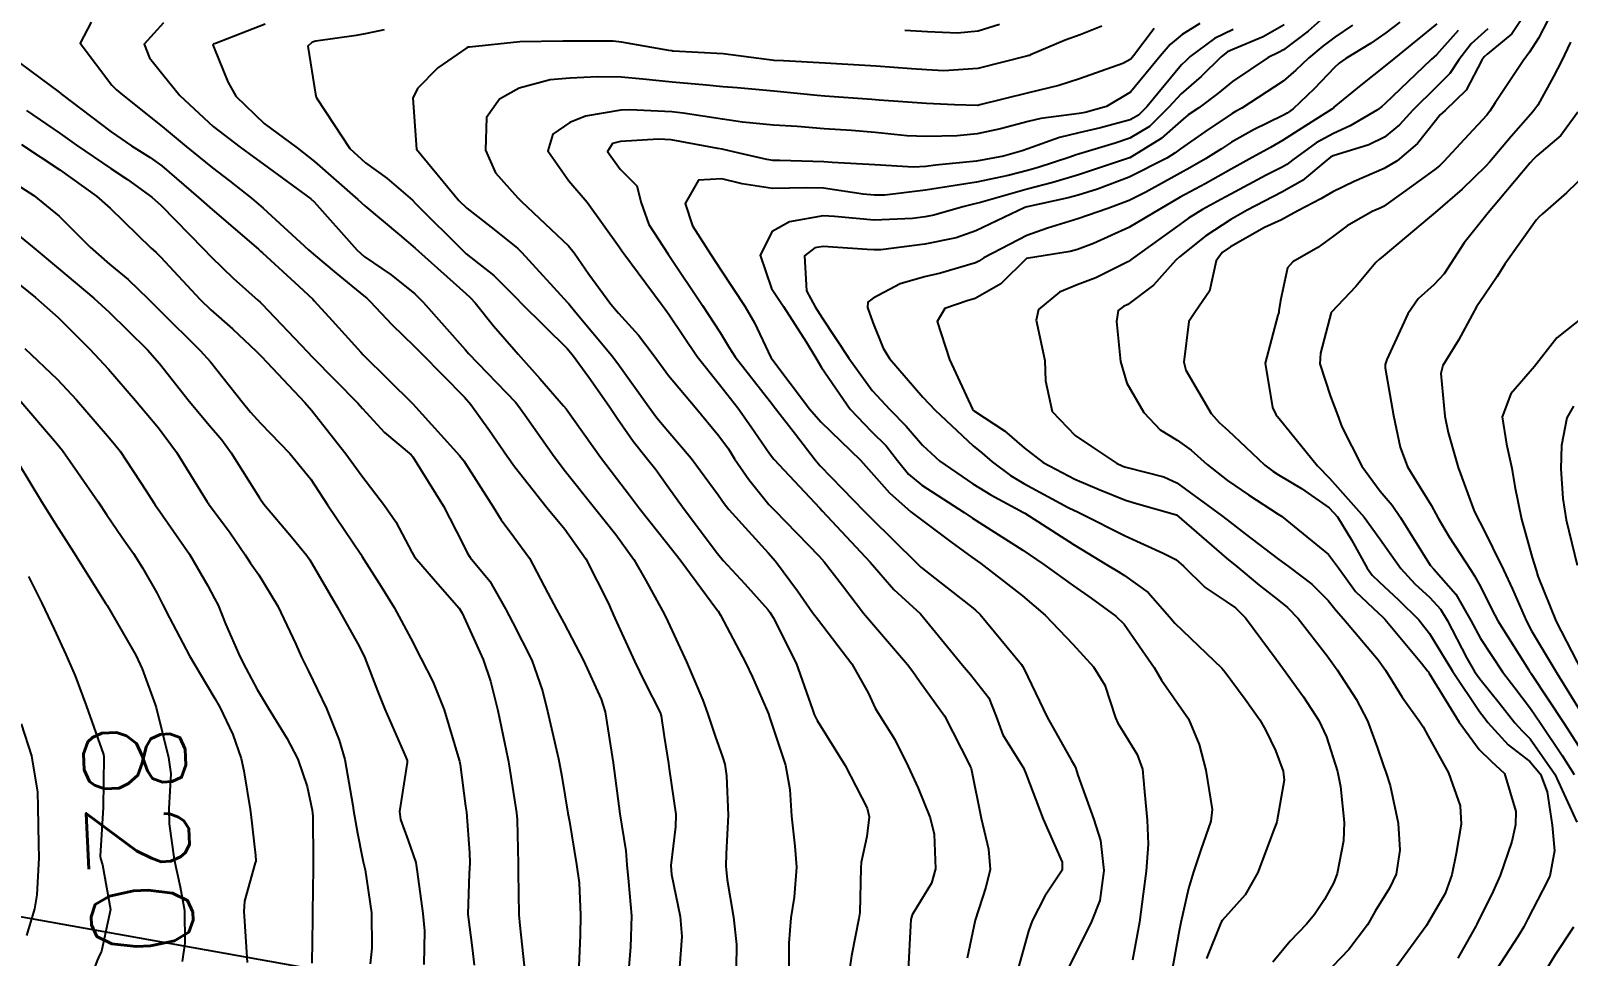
# Model space of a CAD drawing. Header units: metres. Extents: x 307586 to 320046, y 7427249 to 7434250.
# Drawn here: x 318802.7 to 318863, y 7429242.4 to 7429278.7 of the extents above; entities that cross this region are included whole.
import ezdxf
from ezdxf.enums import TextEntityAlignment as Align

# ---------------------------------------------------------------- set-up
doc = ezdxf.new("R2010")
doc.units = ezdxf.units.M
doc.header["$MEASUREMENT"] = 0
for name, color, linetype in [('Cotas', 45, 'Continuous'), ('Curvas de Nivel 1m', 11, 'Continuous'), ('Curvas de Nivel 5m', 15, 'Continuous'), ('TEXTO', 45, 'Continuous')]:
    doc.layers.add(name, color=color, linetype=linetype)
doc.styles.add('Style-STANDARD', font='STANDARD.shx')

msp = doc.modelspace()

# ---------------------------------------------------------------- linework, layer by layer
at = {"layer": 'Curvas de Nivel 1m', "flags": 128}
for points, elevation in [([(318853.893, 7429279.624), (318852.824, 7429278.686), (318851.868, 7429277.96), (318851.662, 7429277.847), (318851.263, 7429277.649), (318849.853, 7429276.709), (318849.282, 7429276.243), (318848.542, 7429275.683), (318848.12, 7429275.405), (318847.835, 7429275.155), (318847.056, 7429274.47), (318845.83, 7429273.72), (318845.813, 7429273.713), (318843.806, 7429273.047), (318842.807, 7429272.745), (318841.8, 7429272.478), (318839.962, 7429271.955), (318839.794, 7429271.918), (318839.687, 7429271.898), (318839.262, 7429271.795), (318838.129, 7429271.467), (318837.789, 7429271.391), (318837.297, 7429271.326), (318835.787, 7429271.261), (318834.227, 7429271.417), (318833.789, 7429271.436), (318832.463, 7429271.196), (318831.782, 7429270.819), (318831.31, 7429269.887), (318831.754, 7429268.589), (318832.226, 7429267.875), (318833.113, 7429266.483), (318833.492, 7429265.862), (318833.717, 7429265.487), (318834.848, 7429263.848), (318835.684, 7429262.967), (318836.255, 7429262.407), (318836.705, 7429261.825), (318837.14, 7429261.29), (318837.663, 7429260.864), (318839.318, 7429259.793), (318839.65, 7429259.572), (318840.225, 7429259.2), (318841.631, 7429258.306), (318842.455, 7429257.752), (318843.615, 7429256.915), (318844.302, 7429256.425), (318845.279, 7429255.723), (318845.598, 7429255.406), (318846.785, 7429253.702), (318847.073, 7429253.202), (318847.561, 7429252.506), (318848.133, 7429251.684), (318848.55, 7429250.673), (318848.813, 7429249.677), (318849.061, 7429248.123), (318849.009, 7429247.675), (318848.621, 7429246.55), (318848.333, 7429245.681), (318848.133, 7429245.023), (318847.832, 7429243.686), (318847.77, 7429243.366), (318847.469, 7429241.69)], 802), ([(318805.04, 7429279.04), (318804.604, 7429278.213), (318805.847, 7429276.567), (318806.037, 7429276.389), (318806.262, 7429276.194), (318807.825, 7429274.944), (318808.771, 7429274.16), (318809.805, 7429273.316), (318810.466, 7429272.807), (318811.333, 7429272.127), (318811.787, 7429271.739), (318813.567, 7429270.102), (318813.761, 7429269.933), (318814.662, 7429269.182), (318815.745, 7429268.292), (318815.865, 7429268.199), (318815.999, 7429268.076), (318816.841, 7429267.17), (318817.726, 7429266.315), (318817.997, 7429266.047), (318819.697, 7429264.321), (318819.947, 7429264.026), (318820.676, 7429263.008), (318821.369, 7429262.005), (318821.667, 7429261.589), (318822.933, 7429259.987), (318823.64, 7429259.132), (318824.461, 7429257.972), (318825.349, 7429256.219), (318825.458, 7429255.961), (318825.598, 7429255.639), (318826.37, 7429253.948), (318826.768, 7429253.145), (318827.381, 7429251.933), (318827.421, 7429251.802), (318827.544, 7429250.995), (318827.704, 7429249.928), (318827.739, 7429249.718), (318827.998, 7429247.925), (318827.982, 7429247.441), (318827.796, 7429245.927), (318827.823, 7429245.581), (318828.171, 7429243.923), (318828.23, 7429243.138), (318828.138, 7429241.923)], 811), ([(318811.871, 7429278.958), (318809.922, 7429278.207), (318809.863, 7429278.186), (318809.838, 7429278.175), (318809.82, 7429278.15), (318809.862, 7429278.026), (318810.407, 7429276.7), (318810.722, 7429276.137), (318811.827, 7429275.067), (318813.131, 7429274.107), (318813.808, 7429273.574), (318815.505, 7429272.083), (318815.789, 7429271.825), (318817.146, 7429270.685), (318817.765, 7429270.163), (318817.891, 7429270.049), (318819.746, 7429268.382), (318819.932, 7429268.213), (318820.112, 7429268.024), (318820.838, 7429267.118), (318821.724, 7429266.092), (318821.808, 7429265.999), (318822.653, 7429265.046), (318823.591, 7429263.981), (318823.692, 7429263.854), (318825.038, 7429261.966), (318825.665, 7429261.139), (318826.173, 7429260.467), (318826.575, 7429259.946), (318827.633, 7429258.612), (318828.167, 7429257.925), (318829.604, 7429255.977), (318829.636, 7429255.942), (318829.659, 7429255.909), (318829.753, 7429255.756), (318830.734, 7429253.893), (318831.006, 7429253.328), (318831.555, 7429252.069), (318831.63, 7429251.879), (318831.676, 7429251.755), (318832.304, 7429249.872), (318832.476, 7429248.913), (318832.537, 7429247.87), (318832.671, 7429246.688), (318832.738, 7429245.867), (318832.646, 7429244.687), (318832.517, 7429243.869), (318832.431, 7429242.882), (318832.433, 7429241.87)], 809), ([(318857.884, 7429278.981), (318857.107, 7429278.349), (318856.194, 7429277.595), (318855.86, 7429277.322), (318854.897, 7429276.565), (318853.844, 7429275.697), (318853.806, 7429275.657), (318853.754, 7429275.621), (318852.588, 7429274.876), (318851.824, 7429274.394), (318851.347, 7429274.12), (318850.509, 7429273.66), (318849.809, 7429273.267), (318848.784, 7429272.699), (318847.798, 7429272.164), (318847.003, 7429271.702), (318845.786, 7429270.982), (318844.396, 7429270.351), (318843.777, 7429270.115), (318843.482, 7429270.036), (318841.773, 7429269.76), (318840.765, 7429268.767), (318839.749, 7429268.194), (318839.443, 7429268.098), (318838.566, 7429267.802), (318838.259, 7429267.284), (318838.741, 7429265.8), (318839.642, 7429263.843), (318839.681, 7429263.79), (318840.903, 7429262.99), (318841.679, 7429262.329), (318842.426, 7429261.752), (318843.666, 7429261.098), (318844.627, 7429260.695), (318845.659, 7429260.279), (318846.082, 7429260.138), (318847.653, 7429259.7), (318849.628, 7429258.001), (318850.026, 7429257.664), (318850.902, 7429256.937), (318851.61, 7429256.382), (318852.025, 7429256.054), (318852.437, 7429255.632), (318853.581, 7429254.157), (318853.964, 7429253.616), (318854.712, 7429252.458), (318855.164, 7429251.604), (318855.543, 7429250.581), (318855.785, 7429249.846), (318855.878, 7429249.595), (318856.054, 7429249.063), (318856.367, 7429247.587), (318856.432, 7429246.525), (318856.292, 7429245.588), (318856.025, 7429245.041), (318855.461, 7429244.139), (318855.269, 7429243.788), (318855.16, 7429243.603), (318854.429, 7429242.624), (318853.456, 7429241.62)], 799), ([(318861.456, 7429279.527), (318860.826, 7429278.589), (318859.866, 7429277.784), (318859.736, 7429277.68), (318859.655, 7429277.552), (318859.033, 7429276.376), (318858.21, 7429275.566), (318858.012, 7429275.397), (318857.837, 7429275.17), (318857.126, 7429274.278), (318856.32, 7429273.592), (318855.81, 7429273.289), (318854.633, 7429272.783), (318853.8, 7429272.374), (318853.323, 7429272.099), (318852.425, 7429271.634), (318852.021, 7429271.407), (318851.789, 7429271.286), (318851.11, 7429270.974), (318849.778, 7429270.224), (318849.447, 7429270.003), (318849.217, 7429269.676), (318848.96, 7429268.473), (318848.412, 7429267.683), (318848.143, 7429267.282), (318847.945, 7429265.688), (318848.028, 7429265.377), (318849.02, 7429263.677), (318849.338, 7429263.322), (318849.686, 7429263.005), (318850.376, 7429262.355), (318851.127, 7429261.648), (318851.437, 7429261.41), (318851.669, 7429261.264), (318852.569, 7429260.726), (318853.656, 7429259.967), (318853.979, 7429259.617), (318854.534, 7429258.717), (318855.153, 7429257.605), (318855.347, 7429257.33), (318855.618, 7429257.06), (318856.379, 7429256.357), (318857.181, 7429255.576), (318857.595, 7429255.044), (318858.504, 7429253.561), (318859.557, 7429251.979), (318859.742, 7429251.735), (318859.886, 7429251.545), (318860.681, 7429250.67), (318861.538, 7429250.01), (318861.952, 7429249.516), (318862.213, 7429248.823), (318862.412, 7429247.511), (318862.505, 7429246.498), (318862.326, 7429245.512), (318862.039, 7429244.95), (318861.458, 7429243.835), (318861.352, 7429243.624), (318861.299, 7429243.522), (318861.077, 7429243.154), (318860.031, 7429241.541)], 796), ([(318816.544, 7429278.744), (318815.868, 7429278.598), (318815.437, 7429278.515), (318813.865, 7429278.293), (318813.71, 7429278.256), (318813.545, 7429278.103), (318813.844, 7429276.218), (318813.877, 7429276.1), (318813.905, 7429276.037), (318815.196, 7429274.086), (318815.807, 7429273.515), (318816.653, 7429272.919), (318817.656, 7429272.052), (318817.791, 7429271.914), (318819.665, 7429270.031), (318819.762, 7429269.944), (318820.843, 7429269.098), (318821.746, 7429268.203), (318821.939, 7429267.998), (318823.725, 7429266.228), (318823.94, 7429265.978), (318824.583, 7429265.099), (318825.38, 7429263.963), (318825.688, 7429263.496), (318826.319, 7429262.59), (318826.837, 7429261.943), (318827.21, 7429261.479), (318827.662, 7429260.843), (318828.321, 7429259.923), (318829.627, 7429258.183), (318829.86, 7429257.906), (318830.711, 7429256.991), (318831.604, 7429255.983), (318831.683, 7429255.879), (318831.817, 7429255.661), (318832.719, 7429253.869), (318833.368, 7429252.049), (318833.434, 7429251.861), (318833.551, 7429251.625), (318834.646, 7429249.849), (318835.508, 7429248.181), (318835.585, 7429247.839), (318835.495, 7429247.062), (318835.281, 7429246.046), (318835.261, 7429245.842), (318835.218, 7429244.081), (318835.189, 7429243.843), (318834.898, 7429242.385), (318834.817, 7429241.846)], 808), ([(318844.73, 7429278.881), (318843.875, 7429278.546), (318843.282, 7429278.336), (318841.932, 7429277.759), (318841.885, 7429277.737), (318841.863, 7429277.732), (318841.82, 7429277.718), (318839.857, 7429277.223), (318838.526, 7429277.133), (318837.857, 7429277.169), (318837.247, 7429277.209), (318835.858, 7429277.315), (318834.311, 7429277.402), (318833.859, 7429277.428), (318832.22, 7429277.516), (318831.86, 7429277.539), (318831.555, 7429277.58), (318829.862, 7429277.793), (318827.886, 7429277.906), (318827.863, 7429277.906), (318827.842, 7429277.91), (318827.719, 7429277.932), (318825.867, 7429278.26), (318825.534, 7429278.297), (318823.868, 7429278.291), (318823.555, 7429278.296), (318821.867, 7429278.264), (318819.898, 7429278.064), (318819.863, 7429278.057), (318819.84, 7429278.053), (318819.786, 7429278.031), (318818.651, 7429277.246), (318817.847, 7429276.435), (318817.67, 7429276.053), (318817.813, 7429274.05), (318819.475, 7429272.033), (318819.788, 7429271.732), (318820.751, 7429270.989), (318821.775, 7429270.166), (318821.945, 7429269.998), (318823.744, 7429268.04), (318823.796, 7429267.979), (318824.07, 7429267.646), (318825.464, 7429265.963), (318825.718, 7429265.635), (318826.932, 7429263.941), (318827.257, 7429263.505), (318827.684, 7429262.998), (318828.603, 7429261.921), (318829.659, 7429260.481), (318829.89, 7429260.141), (318830.082, 7429259.904), (318831.628, 7429258.21), (318831.909, 7429257.877), (318832.771, 7429256.709), (318833.366, 7429255.862), (318833.598, 7429255.557), (318834.906, 7429253.847), (318835.561, 7429252.681), (318835.828, 7429252.108), (318835.994, 7429251.833), (318836.595, 7429250.876), (318837.125, 7429249.816), (318837.52, 7429248.965), (318837.991, 7429247.805), (318838.147, 7429247.153), (318838.193, 7429245.803), (318838.039, 7429245.239), (318837.46, 7429244.294), (318837.276, 7429243.992), (318837.231, 7429243.813), (318837.21, 7429243.574), (318837.118, 7429241.815)], 807), ([(318846.788, 7429278.797), (318845.977, 7429277.718), (318845.862, 7429277.585), (318845.558, 7429277.421), (318843.854, 7429276.822), (318843.039, 7429276.56), (318841.848, 7429276.266), (318839.936, 7429275.789), (318839.86, 7429275.773), (318839.843, 7429275.768), (318838.943, 7429275.799), (318837.843, 7429275.85), (318835.984, 7429275.977), (318835.844, 7429275.986), (318835.688, 7429275.998), (318833.846, 7429276.14), (318833.544, 7429276.165), (318831.847, 7429276.331), (318830.403, 7429276.456), (318829.849, 7429276.504), (318829.2, 7429276.566), (318827.85, 7429276.687), (318826.703, 7429276.799), (318825.852, 7429276.881), (318824.927, 7429276.894), (318823.852, 7429276.848), (318823.062, 7429276.777), (318821.847, 7429276.446), (318821.066, 7429276.012), (318820.56, 7429275.292), (318820.526, 7429274.019), (318820.921, 7429273.13), (318821.794, 7429272.137), (318821.938, 7429271.999), (318823.776, 7429270.256), (318824.002, 7429269.978), (318824.584, 7429269.148), (318825.447, 7429267.963), (318825.739, 7429267.618), (318826.532, 7429266.749), (318827.146, 7429265.939), (318827.712, 7429265.169), (318828.756, 7429263.919), (318829.682, 7429262.805), (318830.06, 7429262.287), (318830.305, 7429261.901), (318830.86, 7429261.087), (318831.655, 7429260.106), (318831.867, 7429259.878), (318833.626, 7429258.079), (318833.822, 7429257.858), (318834.54, 7429256.924), (318835.361, 7429255.842), (318835.599, 7429255.555), (318837.101, 7429253.817), (318837.299, 7429253.542), (318837.567, 7429253.171), (318838.545, 7429251.8), (318839.534, 7429249.883), (318839.56, 7429249.817), (318839.57, 7429249.789), (318839.59, 7429249.731), (318839.983, 7429247.783), (318840.279, 7429246.566), (318840.339, 7429245.777), (318840.169, 7429245.083), (318839.749, 7429243.786), (318839.438, 7429242.291)], 806), ([(318849.879, 7429278.747), (318849.147, 7429278.404), (318848.197, 7429277.687), (318848.021, 7429277.529), (318847.86, 7429277.361), (318846.491, 7429275.71), (318846.168, 7429275.385), (318845.835, 7429275.209), (318844.673, 7429274.889), (318843.827, 7429274.694), (318843.066, 7429274.506), (318841.817, 7429274.061), (318841.596, 7429273.983), (318840.863, 7429273.774), (318839.811, 7429273.578), (318838.195, 7429273.42), (318837.809, 7429273.373), (318837.332, 7429273.341), (318835.809, 7429273.437), (318834.133, 7429273.533), (318833.81, 7429273.552), (318832.08, 7429273.607), (318831.81, 7429273.615), (318831.576, 7429273.649), (318830.478, 7429273.9), (318829.815, 7429274.05), (318829.647, 7429274.08), (318827.82, 7429274.416), (318827.31, 7429274.448), (318825.819, 7429274.356), (318825.505, 7429274.276), (318825.316, 7429273.965), (318825.806, 7429273.275), (318826.464, 7429272.615), (318826.635, 7429271.947), (318826.94, 7429271.098), (318827.692, 7429269.931), (318827.771, 7429269.811), (318829.05, 7429267.917), (318829.732, 7429266.859), (318830.09, 7429266.268), (318830.331, 7429265.901), (318831.697, 7429264.146), (318831.91, 7429263.878), (318832.693, 7429262.859), (318833.469, 7429261.862), (318833.671, 7429261.625), (318835.387, 7429259.843), (318835.649, 7429259.576), (318837.448, 7429257.813), (318837.534, 7429257.723), (318837.621, 7429257.647), (318838.352, 7429257.066), (318839.606, 7429256.09), (318839.772, 7429255.955), (318839.954, 7429255.785), (318841.574, 7429253.821), (318841.617, 7429253.76), (318841.668, 7429253.663), (318842.585, 7429251.75), (318843.536, 7429250.052), (318843.652, 7429249.856), (318843.705, 7429249.738), (318843.786, 7429249.48), (318844.414, 7429247.731), (318844.674, 7429246.907), (318844.802, 7429245.727), (318844.642, 7429244.552), (318844.321, 7429243.731), (318843.435, 7429241.934)], 804), ([(318851.882, 7429278.94), (318851.064, 7429278.464), (318849.867, 7429277.967), (318849.665, 7429277.873), (318849.42, 7429277.674), (318848.631, 7429276.907), (318847.848, 7429276.224), (318847.353, 7429275.697), (318846.6, 7429274.94), (318845.824, 7429274.489), (318845.253, 7429274.295), (318843.815, 7429273.861), (318843.723, 7429273.833), (318843.468, 7429273.743), (318842.23, 7429273.335), (318841.807, 7429273.216), (318841.049, 7429273.015), (318839.803, 7429272.762), (318838.968, 7429272.632), (318837.799, 7429272.442), (318836.21, 7429272.247), (318835.797, 7429272.244), (318835.349, 7429272.293), (318833.799, 7429272.517), (318833.13, 7429272.536), (318831.799, 7429272.512), (318830.6, 7429272.697), (318829.803, 7429272.886), (318828.881, 7429272.841), (318828.365, 7429271.924), (318828.658, 7429271.047), (318829.373, 7429269.914), (318829.764, 7429269.318), (318830.701, 7429267.896), (318831.085, 7429267.238), (318831.723, 7429265.88), (318833.244, 7429263.864), (318833.688, 7429263.354), (318835.243, 7429261.844), (318835.668, 7429261.37), (318836.388, 7429260.557), (318837.231, 7429259.816), (318837.648, 7429259.5), (318838.803, 7429258.631), (318839.627, 7429258.036), (318839.973, 7429257.785), (318840.907, 7429257.062), (318841.61, 7429256.516), (318842.507, 7429255.751), (318843.586, 7429254.622), (318844.398, 7429253.732), (318844.847, 7429253.008), (318845.264, 7429251.723), (318845.349, 7429251.52), (318845.548, 7429251.207), (318846.117, 7429250.29), (318846.321, 7429249.708), (318846.408, 7429248.818), (318846.504, 7429247.705), (318846.55, 7429246.76), (318846.468, 7429245.705), (318846.356, 7429244.82), (318846.202, 7429243.709), (318845.933, 7429242.207)], 803), ([(318854.57, 7429278.926), (318853.875, 7429278.449), (318853.401, 7429278.094), (318852.848, 7429277.63), (318852.341, 7429277.153), (318851.854, 7429276.728), (318850.223, 7429275.664), (318849.977, 7429275.532), (318849.84, 7429275.454), (318848.769, 7429274.741), (318847.819, 7429274.072), (318847.601, 7429273.909), (318847.278, 7429273.698), (318845.805, 7429272.951), (318844.554, 7429272.486), (318843.798, 7429272.245), (318843.404, 7429272.137), (318841.793, 7429271.789), (318841.699, 7429271.761), (318839.783, 7429270.847), (318839.007, 7429270.571), (318837.778, 7429270.319), (318836.042, 7429270.103), (318835.775, 7429270.097), (318835.507, 7429270.112), (318833.777, 7429270.237), (318833.455, 7429270.185), (318833.053, 7429269.867), (318833.132, 7429268.486), (318833.465, 7429267.863), (318833.739, 7429267.435), (318834.796, 7429265.849), (318835.704, 7429264.579), (318836.398, 7429263.829), (318837.046, 7429263.179), (318837.679, 7429262.432), (318838.366, 7429261.803), (318839.664, 7429260.92), (318840.363, 7429260.483), (318841.653, 7429259.792), (318841.708, 7429259.759), (318843.635, 7429258.521), (318844.955, 7429257.727), (318845.369, 7429257.471), (318845.619, 7429257.311), (318846.551, 7429256.645), (318847.39, 7429255.693), (318847.599, 7429255.439), (318849.44, 7429253.671), (318849.571, 7429253.519), (318850.359, 7429252.456), (318850.931, 7429251.649), (318851.155, 7429251.252), (318851.541, 7429250.446), (318851.85, 7429249.637), (318851.891, 7429249.273), (318851.597, 7429247.639), (318851.573, 7429247.568), (318851.5, 7429247.365), (318850.85, 7429245.649), (318850.355, 7429244.772), (318849.454, 7429243.764), (318849.415, 7429243.708), (318849.401, 7429243.671), (318848.843, 7429242.272)], 801), ([(318840.713, 7429278.945), (318839.876, 7429278.686), (318839.065, 7429278.609), (318837.876, 7429278.658), (318836.991, 7429278.708)], 808), ([(318858.723, 7429278.719), (318857.866, 7429277.758), (318857.769, 7429277.666), (318857.664, 7429277.573), (318855.845, 7429275.838), (318855.72, 7429275.725), (318855.551, 7429275.603), (318854.479, 7429274.968), (318853.829, 7429274.671), (318853.149, 7429274.301), (318852.233, 7429273.636), (318851.993, 7429273.456), (318851.81, 7429273.351), (318851.185, 7429273.028), (318849.799, 7429272.291), (318849.398, 7429272.073), (318848.678, 7429271.681), (318848.133, 7429271.343), (318847.787, 7429271.098), (318845.875, 7429269.718), (318845.819, 7429269.672), (318845.772, 7429269.64), (318844.492, 7429269.002), (318843.758, 7429268.724), (318843.059, 7429268.441), (318842.246, 7429267.755), (318842.154, 7429267.34), (318842.494, 7429265.752), (318842.509, 7429264.954), (318842.77, 7429263.749), (318843.684, 7429262.811), (318844.327, 7429262.381), (318845.309, 7429261.724), (318845.558, 7429261.608), (318845.671, 7429261.572), (318847.158, 7429261.188), (318847.666, 7429260.955), (318849.43, 7429259.672), (318849.65, 7429259.497), (318850.352, 7429258.95), (318851.628, 7429257.988), (318852.111, 7429257.635), (318852.968, 7429256.978), (318853.61, 7429256.327), (318853.93, 7429255.941), (318854.215, 7429255.614), (318855.579, 7429254.007), (318855.866, 7429253.596), (318856.518, 7429252.541), (318857.216, 7429251.575), (318857.345, 7429251.367), (318857.547, 7429251.007), (318858.343, 7429249.562), (318858.797, 7429248.274), (318858.836, 7429247.557), (318858.647, 7429246.403), (318858.475, 7429245.56), (318858.207, 7429244.828), (318857.471, 7429243.57), (318857.453, 7429243.529), (318856.033, 7429241.591)], 798), ([(318859.881, 7429278.785), (318859.236, 7429278.193), (318858.753, 7429277.561), (318858.394, 7429277.028), (318857.852, 7429276.484), (318856.94, 7429275.584), (318856.415, 7429275.011), (318855.827, 7429274.528), (318855.207, 7429274.221), (318853.815, 7429273.788), (318853.702, 7429273.734), (318853.565, 7429273.622), (318852.613, 7429272.824), (318851.8, 7429272.36), (318850.435, 7429271.66), (318849.789, 7429271.289), (318848.814, 7429270.649), (318847.774, 7429269.826), (318847.636, 7429269.692), (318846.751, 7429268.713), (318845.746, 7429267.959), (318845.584, 7429267.883), (318845.362, 7429267.724), (318845.304, 7429267.29), (318845.454, 7429265.723), (318845.71, 7429264.872), (318846.372, 7429263.71), (318847.024, 7429263.038), (318847.682, 7429262.632), (318848.233, 7429262.239), (318848.861, 7429261.678), (318849.667, 7429261.049), (318850.488, 7429260.485), (318851.654, 7429259.723), (318851.78, 7429259.639), (318853.631, 7429258.145), (318854.026, 7429257.616), (318854.693, 7429256.689), (318855.605, 7429255.825), (318855.728, 7429255.722), (318855.844, 7429255.596), (318857.28, 7429253.872), (318857.522, 7429253.571), (318857.542, 7429253.54), (318857.572, 7429253.496), (318858.761, 7429251.558), (318859.542, 7429250.477), (318860.02, 7429250.025), (318860.543, 7429249.535), (318860.988, 7429248.051), (318860.975, 7429247.528), (318860.833, 7429246.867), (318860.365, 7429245.537), (318860.096, 7429244.918), (318859.454, 7429243.621), (318859.428, 7429243.576), (318859.417, 7429243.55), (318858.705, 7429242.293)], 797), ([(318863.127, 7429278.255), (318862.782, 7429277.511), (318862.463, 7429276.908), (318861.846, 7429275.784), (318861.651, 7429275.523), (318860.809, 7429274.554), (318859.954, 7429273.548), (318859.811, 7429273.389), (318858.883, 7429272.478), (318857.814, 7429271.57), (318857.588, 7429271.37), (318855.775, 7429269.847), (318855.638, 7429269.738), (318855.487, 7429269.603), (318854.706, 7429268.664), (318853.743, 7429267.657), (318853.728, 7429267.635), (318853.313, 7429266.038), (318853.287, 7429265.624), (318853.704, 7429264.345), (318853.981, 7429263.617), (318854.158, 7429263.146), (318854.932, 7429261.607), (318855.663, 7429260.632), (318856.134, 7429260.07), (318856.458, 7429259.588), (318857.625, 7429257.726), (318857.76, 7429257.569), (318858.632, 7429256.579), (318859.221, 7429255.554), (318859.592, 7429254.845), (318860.459, 7429253.537), (318860.943, 7429252.906), (318861.559, 7429252.098), (318861.959, 7429251.516), (318862.807, 7429250.241), (318863.278, 7429249.503)], 794), ([(318801.858, 7429277.714), (318803.775, 7429276.289), (318803.843, 7429276.239), (318803.868, 7429276.22), (318805.821, 7429274.737), (318806.618, 7429274.188), (318807.356, 7429273.724), (318807.805, 7429273.404), (318809.255, 7429272.155), (318809.786, 7429271.688), (318811.603, 7429270.122), (318811.688, 7429270.047), (318811.762, 7429269.979), (318813.185, 7429268.669), (318813.744, 7429268.159), (318813.799, 7429268.099), (318814.499, 7429267.328), (318815.624, 7429266.081), (318815.721, 7429265.975), (318817.672, 7429264.05), (318819.503, 7429262.032), (318819.67, 7429261.819), (318820.826, 7429260.012), (318821.136, 7429259.506), (318821.631, 7429258.827), (318822.249, 7429257.994), (318822.972, 7429256.624), (318823.305, 7429255.983), (318823.595, 7429255.457), (318824.373, 7429253.972), (318825.061, 7429252.462), (318825.216, 7429251.963), (318825.533, 7429249.96), (318825.799, 7429247.956), (318826.036, 7429246.499), (318826.078, 7429245.951), (318826.137, 7429245.286), (318826.251, 7429243.948), (318826.22, 7429242.728), (318826.152, 7429241.949)], 812), ([(318802.494, 7429275.572), (318803.82, 7429274.665), (318804.46, 7429274.214), (318805.804, 7429273.291), (318806.469, 7429272.859), (318807.419, 7429272.176), (318807.788, 7429271.844), (318809.437, 7429270.153), (318809.76, 7429269.819), (318810.61, 7429268.995), (318811.584, 7429268.122), (318811.668, 7429268.047), (318811.741, 7429267.978), (318813.529, 7429266.102), (318813.72, 7429265.9), (318815.508, 7429264.082), (318815.691, 7429263.874), (318816.55, 7429262.935), (318817.597, 7429262.051), (318817.672, 7429261.971), (318818.872, 7429260.038), (318819.628, 7429258.562), (318819.8, 7429258.202), (318819.922, 7429258.026), (318820.687, 7429257.087), (318821.31, 7429256.004), (318821.595, 7429255.461), (318822.337, 7429253.992), (318822.765, 7429252.783), (318822.962, 7429251.986), (318823.394, 7429250.112), (318823.419, 7429249.981), (318823.517, 7429249.417), (318823.759, 7429247.977), (318823.816, 7429247.661), (318824.1, 7429245.974), (318824.195, 7429245.25), (318824.25, 7429243.972), (318824.236, 7429243.181), (318824.194, 7429241.972)], 813), ([(318863.416, 7429275.504), (318862.751, 7429274.589), (318861.817, 7429273.794), (318861.674, 7429273.663), (318861.553, 7429273.524), (318860.314, 7429272.058), (318859.895, 7429271.548), (318859.792, 7429271.426), (318858.963, 7429270.376), (318858.427, 7429269.563), (318858.171, 7429269.162), (318857.76, 7429268.728), (318857.155, 7429268.176), (318856.742, 7429267.585), (318855.923, 7429265.795), (318855.854, 7429265.598), (318855.849, 7429265.47), (318856.177, 7429263.593), (318856.443, 7429262.351), (318856.734, 7429261.584), (318857.089, 7429261.001), (318857.658, 7429260.074), (318857.937, 7429259.567), (318858.368, 7429258.836), (318859.203, 7429257.554), (318859.367, 7429257.299), (318859.616, 7429256.852), (318860.042, 7429255.978), (318860.28, 7429255.54), (318861.477, 7429253.619), (318861.54, 7429253.52), (318861.555, 7429253.503), (318861.572, 7429253.475), (318862.883, 7429251.507), (318863.543, 7429250.477)], 793), ([(318802.301, 7429274.235), (318803.803, 7429273.244), (318805.248, 7429272.205), (318805.786, 7429271.735), (318807.385, 7429270.176), (318807.586, 7429269.997), (318807.759, 7429269.823), (318809.321, 7429268.154), (318809.739, 7429267.749), (318810.591, 7429266.997), (318811.522, 7429266.123), (318811.72, 7429265.916), (318813.425, 7429264.103), (318813.69, 7429263.8), (318815.031, 7429262.086), (318815.66, 7429261.232), (318816.558, 7429260.066), (318816.998, 7429259.421), (318817.625, 7429258.225), (318817.738, 7429258.049), (318818.563, 7429257.091), (318819.482, 7429256.031), (318819.6, 7429255.839), (318820.424, 7429254.017), (318820.72, 7429253.168), (318821.012, 7429252.008), (318821.402, 7429250.124), (318821.427, 7429250.001), (318821.437, 7429249.916), (318821.517, 7429249.428), (318821.745, 7429247.998), (318821.771, 7429247.727), (318821.803, 7429245.997), (318821.807, 7429245.667), (318821.835, 7429243.996), (318821.872, 7429243.572), (318822.041, 7429241.994)], 814), ([(318863.809, 7429273.147), (318862.971, 7429272.338), (318862.031, 7429271.518), (318861.908, 7429271.403), (318861.79, 7429271.266), (318860.556, 7429269.538), (318860.255, 7429269.053), (318859.754, 7429268.32), (318859.443, 7429267.858), (318859.271, 7429267.555), (318858.74, 7429266.552), (318858.124, 7429265.566), (318858.041, 7429265.244), (318858.191, 7429263.565), (318858.326, 7429262.924), (318858.715, 7429261.56), (318859.333, 7429259.876), (318859.5, 7429259.552), (318859.649, 7429259.263), (318860.5, 7429257.537), (318860.858, 7429256.774), (318861.4, 7429255.523), (318861.597, 7429255.148), (318862.588, 7429253.51), (318863.557, 7429251.938)], 792), ([(318801.774, 7429271.01), (318802.718, 7429270.23), (318803.754, 7429269.366), (318805.141, 7429268.206), (318805.738, 7429267.66), (318806.479, 7429266.937), (318807.242, 7429266.177), (318807.715, 7429265.638), (318808.886, 7429264.158), (318809.683, 7429263.206), (318810.171, 7429262.636), (318810.531, 7429262.137), (318811.647, 7429260.366), (318811.822, 7429260.118), (318812.909, 7429258.828), (318813.504, 7429258.101), (318813.621, 7429257.933), (318814.697, 7429256.089), (318815.579, 7429254.519), (318815.788, 7429254.077), (318816.281, 7429252.79), (318816.564, 7429252.065), (318817.39, 7429250.187), (318817.441, 7429250.051), (318817.442, 7429249.971), (318817.151, 7429248.055), (318817.179, 7429247.734), (318817.491, 7429246.904), (318817.782, 7429246.047), (318817.842, 7429245.681), (318818.059, 7429244.044), (318818.132, 7429243.357), (318818.095, 7429242.043)], 816), ([(318801.752, 7429269.123), (318802.845, 7429268.229), (318803.735, 7429267.441), (318804.986, 7429266.207), (318805.711, 7429265.418), (318806.771, 7429264.184), (318807.199, 7429263.688), (318807.682, 7429263.115), (318808.385, 7429262.163), (318809.591, 7429260.203), (318809.624, 7429260.15), (318809.643, 7429260.123), (318810.489, 7429258.995), (318811.09, 7429258.128), (318811.299, 7429257.804), (318811.615, 7429257.338), (318812.363, 7429256.112), (318813.071, 7429254.615), (318813.295, 7429254.103), (318813.567, 7429253.558), (318814.283, 7429252.093), (318814.777, 7429250.845), (318814.997, 7429250.085), (318815.309, 7429248.278), (318815.339, 7429248.082), (318815.494, 7429247.195), (318815.676, 7429246.268), (318815.724, 7429246.076), (318815.801, 7429245.752), (318816.041, 7429244.071), (318816.053, 7429242.685), (318815.995, 7429242.072)], 817), ([(318863.663, 7429267.501), (318862.596, 7429266.649), (318861.723, 7429265.52), (318860.788, 7429264.453), (318860.447, 7429263.539), (318860.624, 7429262.478), (318860.828, 7429261.533), (318860.946, 7429260.811), (318861.208, 7429259.527), (318861.63, 7429258.021), (318861.785, 7429257.518), (318861.855, 7429257.283), (318862.567, 7429255.51), (318863.574, 7429253.554)], 791), ([(318802.433, 7429266.233), (318803.705, 7429265.022), (318804.464, 7429264.212), (318805.679, 7429262.798), (318805.955, 7429262.475), (318806.174, 7429262.192), (318807.19, 7429260.636), (318807.491, 7429260.172), (318807.553, 7429260.082), (318807.641, 7429259.963), (318808.895, 7429258.157), (318809.611, 7429256.91), (318809.876, 7429256.417), (318810.019, 7429256.144), (318810.308, 7429255.423), (318810.874, 7429254.13), (318811.113, 7429253.671), (318811.56, 7429252.843), (318811.982, 7429252.116), (318812.721, 7429250.922), (318813.157, 7429250.104), (318813.512, 7429249.029), (318813.709, 7429248.098), (318813.736, 7429247.862), (318813.751, 7429246.097), (318813.753, 7429245.823), (318813.729, 7429244.097), (318813.723, 7429243.825), (318813.697, 7429242.097)], 818), ([(318802.198, 7429264.235), (318803.676, 7429262.516), (318803.907, 7429262.218), (318804.507, 7429261.365), (318805.305, 7429260.203), (318805.638, 7429259.709), (318806.252, 7429258.813), (318806.693, 7429258.184), (318807.052, 7429257.614), (318807.608, 7429256.637), (318807.845, 7429256.168), (318808.106, 7429255.654), (318808.9, 7429254.157), (318809.562, 7429253.034), (318809.893, 7429252.482), (318810.088, 7429252.142), (318810.605, 7429251.066), (318810.929, 7429250.129), (318811.036, 7429249.646), (318811.283, 7429248.123), (318811.307, 7429247.928), (318811.485, 7429246.324), (318811.503, 7429246.12), (318811.502, 7429246.1), (318811.482, 7429246.03), (318811.053, 7429244.532), (318811.034, 7429244.126), (318811.061, 7429243.738), (318811.156, 7429242.124)], 819), ([(318802.568, 7429257.276), (318803.099, 7429256.225), (318803.588, 7429255.207), (318804.046, 7429254.215), (318804.401, 7429253.375), (318804.845, 7429252.207), (318805.524, 7429250.281), (318805.535, 7429250.2), (318805.503, 7429248.2), (318805.394, 7429246.29), (318805.403, 7429246.201), (318805.479, 7429245.949), (318805.793, 7429244.195), (318805.437, 7429242.563), (318805.323, 7429242.312), (318805.275, 7429242.202), (318804.768, 7429240.851), (318804.464, 7429240.209), (318804.11, 7429239.498), (318803.548, 7429238.218), (318803.488, 7429238.113), (318803.38, 7429237.953), (318802.679, 7429236.918), (318802.102, 7429236.233)], 821), ([(318802.288, 7429251.486), (318802.697, 7429250.228), (318802.927, 7429248.808), (318802.942, 7429248.226), (318802.965, 7429246.749), (318802.977, 7429246.225), (318802.905, 7429244.782), (318802.813, 7429244.226), (318802.496, 7429243.176)], 822)]:
    msp.add_lwpolyline(points, dxfattribs=dict(at, elevation=elevation))
at = {"layer": 'Curvas de Nivel 5m', "flags": 128}
for points, elevation in [([(318807.871, 7429279.01), (318807.114, 7429278.181), (318807.323, 7429277.643), (318807.851, 7429276.986), (318808.513, 7429276.163), (318809.825, 7429274.943), (318810.886, 7429274.134), (318811.424, 7429273.741), (318811.806, 7429273.461), (318813.657, 7429272.101), (318813.791, 7429271.98), (318815.485, 7429270.083), (318815.761, 7429269.846), (318816.811, 7429269.121), (318817.746, 7429268.374), (318818.075, 7429268.047), (318819.724, 7429266.186), (318819.797, 7429266.102), (318819.86, 7429266.028), (318821.695, 7429264.115), (318821.792, 7429263.999), (318822.066, 7429263.619), (318823.224, 7429261.984), (318823.667, 7429261.401), (318824.798, 7429259.969), (318825.637, 7429258.924), (318826.341, 7429257.949), (318826.812, 7429257.139), (318827.47, 7429255.932), (318827.599, 7429255.684), (318828.418, 7429253.922), (318829.053, 7429252.42), (318829.244, 7429251.913), (318829.544, 7429251.002), (318829.83, 7429250.2), (318829.915, 7429249.904), (318829.982, 7429249.447), (318830.049, 7429247.902), (318829.978, 7429246.393), (318829.956, 7429245.903), (318830.011, 7429245.365), (318830.258, 7429243.898), (318830.378, 7429242.832), (318830.369, 7429241.896)], 810), ([(318848.582, 7429278.984), (318847.876, 7429278.557), (318847.405, 7429278.162), (318847.024, 7429277.703), (318845.849, 7429276.296), (318844.91, 7429275.729), (318844.078, 7429275.498), (318843.839, 7429275.458), (318842.335, 7429275.255), (318841.834, 7429275.147), (318840.749, 7429274.856), (318839.826, 7429274.654), (318839.044, 7429274.578), (318837.824, 7429274.547), (318837.067, 7429274.579), (318835.826, 7429274.711), (318834.896, 7429274.781), (318833.828, 7429274.849), (318832.762, 7429274.938), (318831.83, 7429275.003), (318830.614, 7429275.116), (318829.833, 7429275.233), (318828.289, 7429275.473), (318827.837, 7429275.525), (318826.193, 7429275.599), (318825.837, 7429275.592), (318824.455, 7429275.352), (318823.83, 7429275.096), (318823.165, 7429274.645), (318822.966, 7429273.988), (318823.801, 7429272.808), (318824.519, 7429271.973), (318825.776, 7429270.223), (318825.879, 7429270.064), (318825.949, 7429269.957), (318826.516, 7429269.195), (318827.454, 7429267.934), (318827.581, 7429267.773), (318827.739, 7429267.549), (318828.834, 7429265.919), (318829.706, 7429264.81), (318830.428, 7429263.899), (318830.951, 7429263.156), (318831.675, 7429262.099), (318831.852, 7429261.878), (318833.654, 7429259.962), (318833.749, 7429259.859), (318835.623, 7429257.84), (318836.556, 7429256.77), (318837.603, 7429255.81), (318839.249, 7429253.793), (318839.569, 7429253.431), (318840.288, 7429252.507), (318840.58, 7429251.775), (318840.84, 7429251.065), (318841.535, 7429249.951), (318841.652, 7429249.759), (318841.745, 7429249.542), (318842.419, 7429247.751), (318843.168, 7429246.061), (318843.172, 7429245.743), (318842.488, 7429244.729), (318841.989, 7429243.755), (318841.851, 7429243.354), (318841.434, 7429241.841)], 805), ([(318856.43, 7429279.047), (318855.878, 7429278.617), (318855.28, 7429278.198), (318854.314, 7429277.615), (318854.042, 7429277.437), (318853.859, 7429277.264), (318853.06, 7429276.419), (318852.236, 7429275.636), (318852.01, 7429275.469), (318851.839, 7429275.372), (318850.678, 7429274.809), (318849.823, 7429274.33), (318849.421, 7429274.072), (318848.804, 7429273.68), (318848.181, 7429273.315), (318847.807, 7429273.11), (318846.456, 7429272.367), (318845.796, 7429272.045), (318844.957, 7429271.728), (318843.789, 7429271.316), (318842.589, 7429270.948), (318841.782, 7429270.666), (318840.091, 7429269.785), (318839.902, 7429269.657), (318839.77, 7429269.588), (318838.386, 7429269.182), (318837.761, 7429269.047), (318836.81, 7429268.772), (318835.748, 7429268.199), (318835.54, 7429268.048), (318835.521, 7429267.842), (318835.737, 7429267.246), (318836.134, 7429266.241), (318836.385, 7429265.83), (318837.701, 7429264.316), (318838.187, 7429263.805), (318839.679, 7429262.41), (318840.019, 7429262.127), (318840.425, 7429261.779), (318841.137, 7429261.237), (318841.665, 7429260.925), (318843.407, 7429259.991), (318843.654, 7429259.866), (318843.741, 7429259.827), (318843.93, 7429259.737), (318845.64, 7429258.874), (318847.14, 7429258.188), (318847.627, 7429257.949), (318847.939, 7429257.687), (318848.781, 7429256.844), (318849.609, 7429256.295), (318849.983, 7429256.041), (318850.372, 7429255.658), (318851.579, 7429254.033), (318851.86, 7429253.637), (318852.642, 7429252.549), (318853.251, 7429251.623), (318853.547, 7429250.985), (318853.979, 7429249.616), (318854.105, 7429249.034), (318854.238, 7429247.613), (318854.213, 7429246.896), (318853.971, 7429245.615), (318853.835, 7429245.259), (318853.467, 7429244.591), (318853.083, 7429243.999), (318852.76, 7429243.627), (318852.126, 7429242.953), (318851.438, 7429242.127)], 800), ([(318862.258, 7429279.145), (318861.876, 7429278.409), (318861.525, 7429277.868), (318861.271, 7429277.529), (318860.168, 7429275.867), (318859.968, 7429275.548), (318859.915, 7429275.476), (318859.841, 7429275.395), (318858.955, 7429274.429), (318858.157, 7429273.567), (318857.984, 7429273.396), (318857.81, 7429273.253), (318856.58, 7429272.367), (318855.795, 7429271.809), (318855.659, 7429271.736), (318855.349, 7429271.604), (318854.359, 7429271.042), (318853.783, 7429270.606), (318853.215, 7429270.189), (318852.231, 7429269.635), (318852.017, 7429269.389), (318851.75, 7429268.114), (318851.679, 7429267.706), (318851.672, 7429267.641), (318851.641, 7429267.541), (318851.136, 7429265.649), (318851.436, 7429263.905), (318851.559, 7429263.642), (318851.617, 7429263.566), (318851.691, 7429263.485), (318853.191, 7429261.625), (318853.668, 7429261.133), (318855.034, 7429259.606), (318855.64, 7429258.75), (318856.464, 7429257.587), (318857.025, 7429256.987), (318857.612, 7429256.45), (318858.031, 7429255.989), (318858.293, 7429255.563), (318859.063, 7429254.073), (318859.363, 7429253.552), (318859.57, 7429253.254), (318860.337, 7429252.315), (318860.948, 7429251.529), (318861.24, 7429251.215), (318861.547, 7429250.907), (318862.523, 7429249.51), (318863.375, 7429247.632)], 795), ([(318801.799, 7429272.866), (318802.783, 7429272.23), (318803.781, 7429271.418), (318804.991, 7429270.208), (318805.756, 7429269.544), (318806.493, 7429268.931), (318807.269, 7429268.177), (318807.508, 7429267.941), (318807.738, 7429267.717), (318809.315, 7429266.154), (318809.716, 7429265.699), (318810.972, 7429264.131), (318811.294, 7429263.731), (318811.685, 7429263.291), (318812.833, 7429262.108), (318813.658, 7429261.094), (318814.32, 7429260.093), (318815.624, 7429258.147), (318815.649, 7429258.105), (318815.668, 7429258.079), (318816.426, 7429256.883), (318816.93, 7429256.06), (318817.585, 7429254.846), (318818.002, 7429254.046), (318818.457, 7429253.148), (318818.903, 7429252.036), (318819.49, 7429250.064), (318819.497, 7429250.03), (318819.522, 7429249.895), (318819.741, 7429248.262), (318819.77, 7429248.026), (318819.889, 7429246.426), (318819.902, 7429246.024), (318819.882, 7429245.619), (318819.824, 7429244.024), (318820.011, 7429242.594), (318820.078, 7429242.02)], 815), ([(318863.246, 7429263.959), (318862.989, 7429263.507), (318862.776, 7429262.415), (318862.759, 7429261.509), (318862.838, 7429260.332), (318862.965, 7429259.507), (318863.401, 7429257.727)], 790), ([(318802.164, 7429261.736), (318803.086, 7429260.226), (318803.634, 7429259.34), (318804.354, 7429258.213), (318805.603, 7429256.231), (318805.617, 7429256.214), (318805.665, 7429256.136), (318806.796, 7429254.182), (318807.043, 7429253.653), (318807.554, 7429252.249), (318807.576, 7429252.17), (318807.59, 7429252.132), (318808.067, 7429250.165), (318808.158, 7429249.522), (318808.091, 7429248.164), (318808.094, 7429247.567), (318808.291, 7429246.162), (318808.532, 7429245.094), (318808.7, 7429244.158), (318808.72, 7429242.878), (318808.603, 7429242.158)], 820), ([(318863.245, 7429243.502), (318862.533, 7429242.418), (318861.979, 7429241.515)], 795)]:
    msp.add_lwpolyline(points, dxfattribs=dict(at, elevation=elevation))
at = {"layer": 'TEXTO'}
msp.add_line((318916.524, 7429223.489), (318669.001, 7429267.735), dxfattribs=at)

# ---------------------------------------------------------------- texts
at = {"layer": 'Cotas', "style": 'Style-STANDARD'}
msp.add_text('820', height=4, rotation=272.64923, dxfattribs=at).set_placement((318806.89, 7429246.971, 820), align=Align.MIDDLE_CENTER)

doc.saveas('drawing.dxf')
